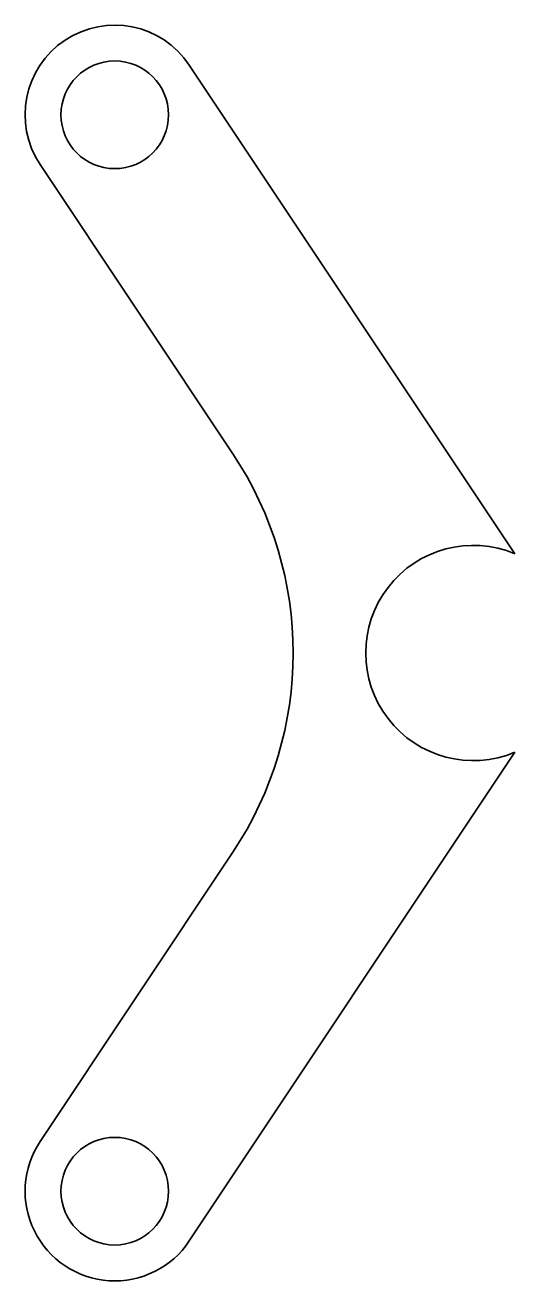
# Model space of a CAD drawing. Extents: x 580.8 to 608.2, y 385.5 to 455.5.
import ezdxf

# ---------------------------------------------------------------- set-up
doc = ezdxf.new("R2010")
doc.units = 0

msp = doc.modelspace()

# ---------------------------------------------------------------- linework, layer by layer
at = {"color": 7, "lineweight": 35}
for p, q in [((590, 453.273), (608.16, 426.033)), ((581.679, 447.726), (592.434, 431.594)), ((590, 387.727), (608.16, 414.967)), ((581.679, 393.274), (592.434, 409.406))]:
    msp.add_line(p, q, dxfattribs=at)
for centre in [(585.84, 450.5), (585.84, 390.5)]:
    msp.add_circle(centre, 3, dxfattribs=at)
for centre, radius, start, end in [((585.84, 450.5), 5, 33.69012, 213.69012), ((575.793, 420.5), 20, 326.30988, 33.69012), ((605.84, 420.5), 6, 67.24688, 292.75312), ((585.84, 390.5), 5, 146.30988, 326.30988)]:
    msp.add_arc(centre, radius, start, end, dxfattribs=at)

doc.saveas('drawing.dxf')
